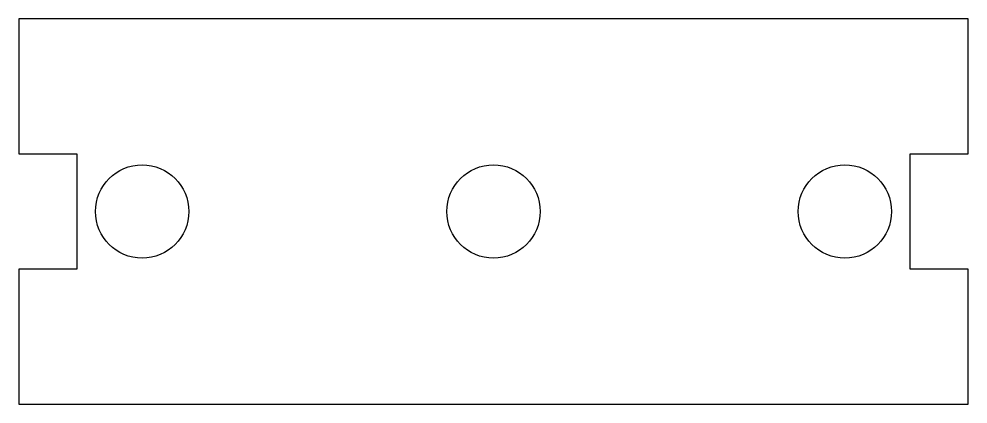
# Model space of a CAD drawing. Header units: millimetres. Extents: x -24.7 to 24.7, y -10 to 10.
import ezdxf

# ---------------------------------------------------------------- set-up
doc = ezdxf.new("R2010")
doc.units = ezdxf.units.MM
doc.layers.get('0').update_dxf_attribs({"linetype": 'CONTINUOUS'})

msp = doc.modelspace()

# ---------------------------------------------------------------- linework, layer by layer
msp.add_lwpolyline([(24.657, -3), (21.657, -3), (21.657, 3), (24.657, 3), (24.657, 10), (-24.657, 10), (-24.657, 3), (-21.657, 3), (-21.657, -3), (-24.657, -3), (-24.657, -10), (24.657, -10)], close=True)
for centre in [(-18.259, 0), (0, 0), (18.259, 0)]:
    msp.add_circle(centre, 2.425)

doc.saveas('drawing.dxf')
